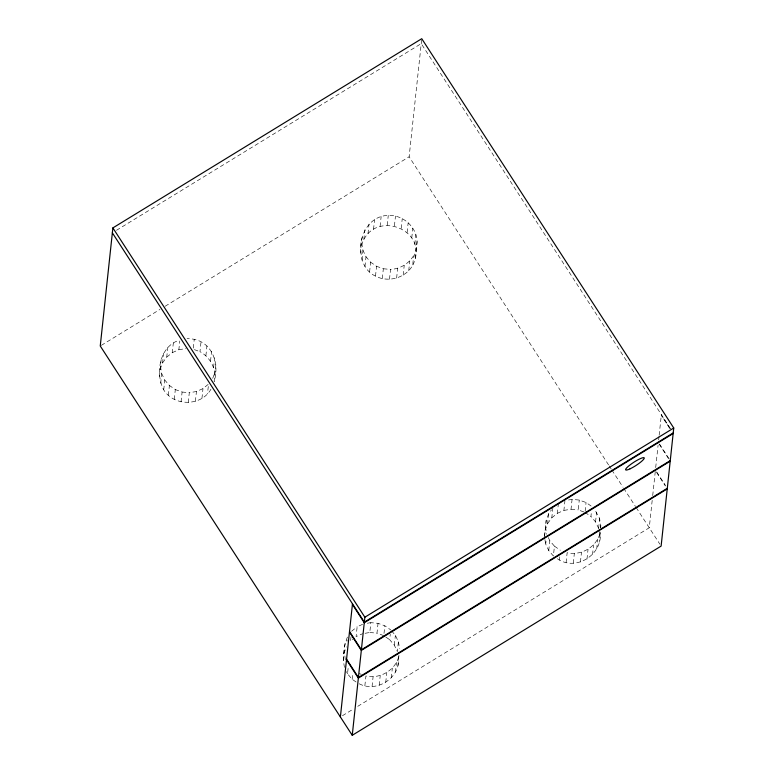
<?xml version="1.0" encoding="UTF-8"?>
<svg xmlns="http://www.w3.org/2000/svg" width="774" height="774" viewBox="0 0 774 774"><rect width="100%" height="100%" fill="white"/><g stroke="black" fill="none" stroke-linecap="round" stroke-linejoin="round"><path stroke-width="0.58" stroke-dasharray="3.87 2.9" d="M210.963 389.167C201.404 406.495 173.976 406.592 163.72 389.873C155.158 373.494 159.318 346.858 178.813 340.357M159.444 376.503L161.137 359.639M215.849 364.738L214.146 381.601C220.261 361.526 210.586 338.112 187.027 338.702M360.674 253.233C358.797 232.335 372.362 211.205 395.475 216.101C404.85 218.365 412.736 225.35 415.841 234.512C419.827 244.981 412.61 254.511 412.89 264.94C405.915 277.934 388.48 282.916 375.506 276.134C360.326 268.868 359.078 250.844 362.377 236.37M344.478 667.42C342.427 657.397 343.646 646.484 347.439 636.992L346.965 641.375M343.25 660.464L344.943 643.6M412.89 264.94C430.644 228.64 371.491 207.693 361.323 246.219M359.204 683.781C377.248 693.388 401.967 676.728 398.184 656.226M544.48 537.195L545.128 530.18L547.624 523.572L548.679 513.723L551.446 509.902M548.679 513.723L546.183 520.331L545.535 527.355L546.773 534.312M557.338 558.731C576.04 571.947 603.101 554.348 600.189 531.99M600.672 527.771L599.647 518.474L595.071 510.25M160.092 369.488L162.579 362.88L163.633 353.031M160.682 383.459L161.727 373.619L160.489 366.663M162.579 362.88L166.739 357.133L167.794 347.294M163.72 389.873L164.765 380.034L161.727 373.619M166.739 357.133L172.292 352.644L173.347 342.805M168.355 395.311L169.4 385.471L164.765 380.034M172.292 352.644L178.852 349.713L179.791 340.966M174.266 399.403L175.311 389.564L169.4 385.471M181.048 401.87L182.103 392.031L175.311 389.564M193.297 348.116L194.235 339.37M188.256 402.538L189.301 392.699L196.432 391.528L202.991 388.596L208.545 384.107L207.49 393.947M214.795 374.577C214.224 364.97 208.429 356.214 199.973 351.677L201.017 341.837M195.377 401.367L196.432 391.528M205.884 355.769L206.939 345.93M201.937 398.446L202.991 388.596M210.518 361.206L211.573 351.367M213.556 367.621L214.611 357.781M363.819 239.611L364.873 229.762M361.913 260.19L362.967 250.35L361.729 243.394M367.979 233.864L369.034 224.025M364.951 266.604L366.005 256.765L362.967 250.35M373.532 229.375L374.587 219.526M369.585 272.042L370.64 262.202L366.005 256.765M380.092 226.443L381.147 216.604M375.506 276.134L376.551 266.295L370.64 262.202M387.213 225.273L388.267 215.433M382.288 278.601L383.343 268.762L376.551 266.295M345.301 659.767L344.295 650.624M394.421 225.94L395.475 216.101M351.019 636.721L350.545 641.095L354.25 638.095M389.496 279.269L390.541 269.429C400.168 268.936 409.204 263.528 413.945 255.091M356.098 682L352.151 679.272L347.526 673.835L348.339 666.182M362.619 624.318L357.153 626.766L356.098 636.605L362.658 633.674M352.151 679.272L352.857 672.712M401.213 228.407L402.257 218.568M608.587 464.932L409.136 156.793L421.646 39.687M396.617 278.098L397.672 268.259M407.124 232.5L408.169 222.66M403.177 275.176L404.231 265.327M411.758 237.937L412.803 228.098M365.038 633.287L369.788 632.503L370.833 622.664L378.041 623.331L384.823 625.798L390.735 629.891M408.73 270.677L409.785 260.838M364.854 685.832L365.909 675.992C380.121 679.291 395.727 670.091 398.997 655.723M414.796 244.352L415.841 234.512M415.386 258.332L417.08 241.469M383.778 635.638L376.986 633.171L378.041 623.331M372.062 686.499L373.107 676.66M384.01 633.451L384.823 625.798M379.183 685.329L380.237 675.489M391.509 630.8L395.369 635.328L398.417 641.743L397.362 651.582L394.324 645.168L389.69 639.73L390.27 634.264M385.742 682.407L386.797 672.558M394.324 645.168L395.369 635.328M391.296 677.918L392.35 668.068M395.456 672.171L396.511 662.331M397.952 665.563L398.949 655.259M544.596 536.101L546.183 520.331M548.292 537.514L549.811 540.726L554.445 546.163L553.391 556.003L548.756 550.566L545.718 544.151L546.309 538.685M547.624 523.572L551.785 517.825L552.839 507.986M548.756 550.566L549.811 540.726M551.785 517.825L557.338 513.336L558.393 503.497M557.338 513.336L563.898 510.405L564.952 500.565M559.302 560.095L559.66 556.816M563.898 510.405L571.019 509.234L572.073 499.394L579.271 500.062L586.063 502.529L591.975 506.622M566.094 562.563L567.149 552.723C581.351 556.013 596.967 546.821 600.237 532.454L599.182 542.293M583.877 511.962L578.226 509.902L579.271 500.062M573.292 563.23L574.347 553.391M585.134 511.275L586.063 502.529M580.423 562.059L581.477 552.22M599.84 535.269L598.602 528.313L595.564 521.899L590.93 516.461L591.394 512.088M586.982 559.138L588.037 549.288M595.564 521.899L596.609 512.059M592.536 554.648L593.581 544.799M598.602 528.313L599.647 518.474M596.696 548.901L597.751 539.062M600.653 527.616L600.885 525.43M652.192 500.362L649.27 527.771L356.862 706.885M652.705 495.602L655.375 470.573M655.694 467.602L658.084 445.253M658.655 439.932L659.032 436.401M659.158 435.22L661.364 414.603M212.705 378.37L215.191 371.762M343.898 653.449L346.384 646.841M351.599 631.255L357.153 626.766M116.468 230.304L421.23 43.625L670.719 429.067M101.288 345.368L159.976 309.416M165.123 306.262L409.136 156.793M342.447 715.718L352.741 709.41M178.852 349.713L185.983 348.542M568.513 499.975L572.073 499.394M367.273 623.244L370.833 622.664M383.343 268.762L390.541 269.429M182.103 392.031L189.301 392.699M571.019 509.234L578.226 509.902M369.788 632.503L376.986 633.171M194.313 349.625L199.973 351.677M359.117 673.525L361.381 674.347M585.009 512.369L590.93 516.461M554.445 546.163L560.357 550.256M385.742 637.002L389.69 639.73M659.651 444.208L669.636 459.64M658.964 443.86L668.32 458.324M656.691 471.888L665.427 485.385M656.623 472.498L665.359 486.004M609.244 465.948L611.208 468.986M611.866 470.002L623.022 487.233M623.68 488.249L635.483 506.486M636.141 507.502L659.874 544.17M346.51 671.697L347.526 673.835M544.896 539.517L545.718 544.151M398.417 641.743L399.645 648.699M670.032 428.709L661.296 415.193L670.032 428.719"/><path stroke-width="1.16" d="M112.878 227.904L100.252 345.997L352.247 735.3L661.122 546.096L673.748 428.003L421.753 38.7L112.878 227.904L364.864 617.207L352.247 735.3M340.386 716.976L352.48 603.807M364.864 617.207L673.748 428.003M673.216 432.927L364.341 622.132L112.346 232.829M673.148 433.537L364.273 622.741L352.422 604.426M670.265 460.598L361.381 649.802L349.529 631.487M670.197 461.217L361.313 650.421L349.461 632.097M667.304 488.278L358.43 677.482L346.568 659.167M667.236 488.897L358.362 678.101L346.5 659.777M630.017 468.851A11.088 1.945 -32.9 0 0 644.287 458.121A11.088 1.945 -32.9 0 0 630.471 464.594A11.088 1.945 -32.9 0 0 630.017 468.851"/></g></svg>
